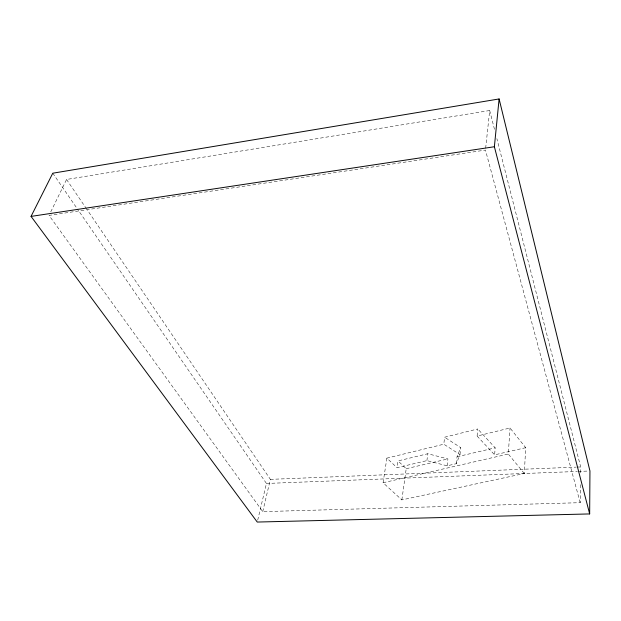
<?xml version="1.0" encoding="UTF-8"?>
<svg xmlns="http://www.w3.org/2000/svg" width="621" height="621" viewBox="0 0 621 621"><rect width="100%" height="100%" fill="white"/><g stroke="black" fill="none" stroke-linecap="round" stroke-linejoin="round"><path stroke-width="0.47" stroke-dasharray="3.1 2.33" d="M580.185 502.684L485.459 150.088L49.043 215.402L262.745 511.634L580.185 502.684L580.456 482.401M580.588 472.736L580.666 466.945L496.878 138.654M386.883 458.135L383.072 482.75L401.857 499.897L524.303 473.489L525.7 447.687L510.027 428.001L477.114 436.058L477.759 428.964L444.605 437.215L443.805 444.209L459.99 454.603L456.319 463.693L447.143 465.812L426.906 460.619L397.021 467.698L386.883 458.135L443.805 444.209M524.303 473.489L508.296 454.029L510.027 428.001M525.7 447.687L494.634 454.851L495.17 447.819L477.759 428.964M459.99 454.603L460.704 447.632L444.605 437.215M456.319 463.693L457.033 456.777L460.704 447.632M485.661 148.202L489.69 110.515L66.556 179.469L50.712 211.978M447.143 465.812L447.904 458.919L427.776 453.741L398.014 460.914L397.021 467.698M426.906 460.619L427.776 453.741M401.857 499.897L406.212 468.715L398.014 460.914M262.745 511.634L270.368 479.365L87.266 209.937M257.707 520.165L266.448 483.456L77.493 209.098M406.212 468.715L447.904 458.919M457.033 456.777L495.17 447.819M383.072 482.75L508.296 454.029M270.368 479.365L575.838 467.139M576.8 467.101L580.666 466.945M266.448 483.456L577.359 471.463M578.33 471.424L588.009 471.052M477.114 436.058L494.634 454.851M52.777 173.205L76.942 208.299M66.556 179.469L86.723 209.137M489.69 110.515L494.479 129.277"/><path stroke-width="0.93" d="M589.663 513.932L589.95 470.974L499.105 98.949L52.777 173.205L31.05 216.403L257.257 522.051L589.663 513.932L494.378 146.742L499.105 98.949M31.05 216.403L494.378 146.742"/></g></svg>
